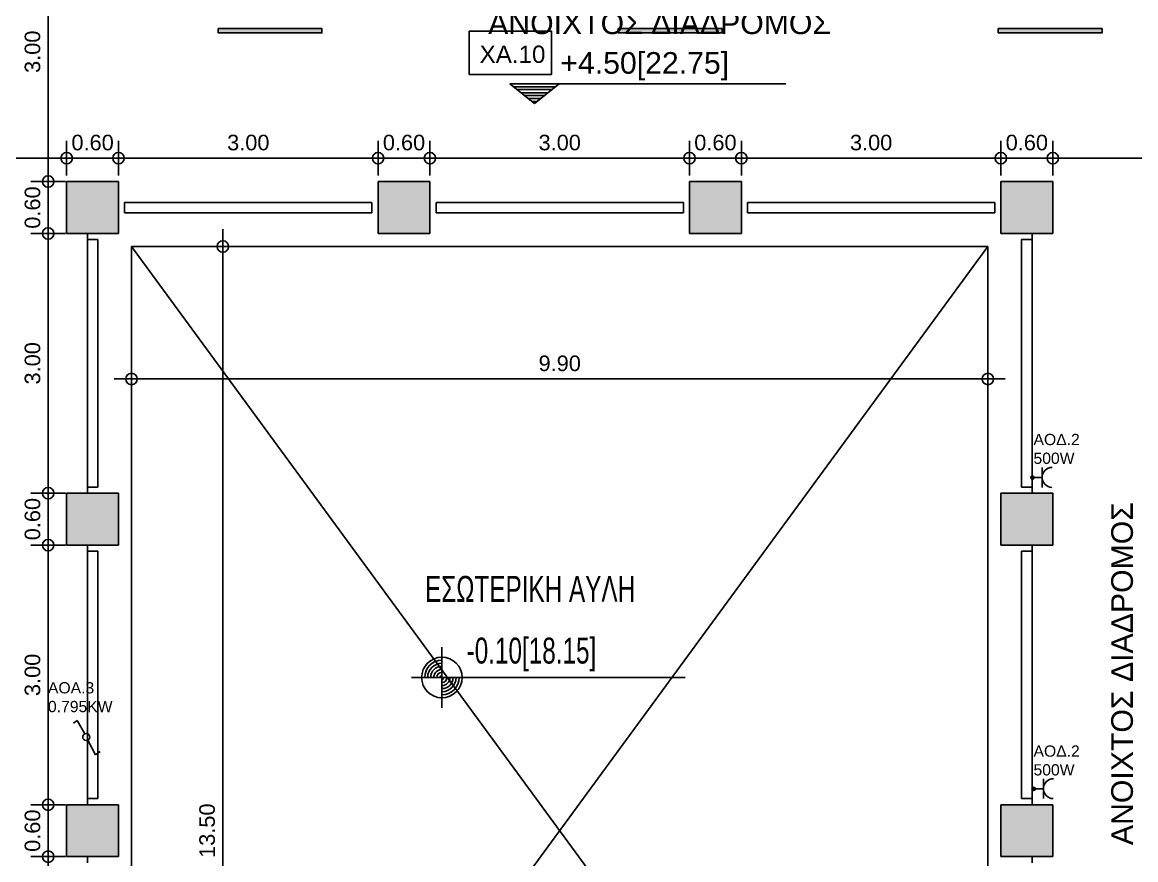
# Model space of a CAD drawing. Header units: metres. Extents: x -11 to 85, y -301 to 135.
# Drawn here: x 25.06 to 37.93, y -117.24 to -107.57 of the extents above; entities that cross this region are included whole.
import ezdxf

# ---------------------------------------------------------------- set-up
doc = ezdxf.new("R2010")
doc.units = ezdxf.units.M
doc.header["$LTSCALE"] = 0.036
doc.header["$PDMODE"] = 2
for name, color, linetype in [('arxitek aorofos', 252, 'Continuous'), ('DIMBLK', 252, 'Continuous'), ('electext', 20, 'Continuous'), ('hatch color', 252, 'Continuous'), ('HLEK-SYMBOL', 3, 'Continuous'), ('HLEK_FL001_SYMBOLS', 230, 'Continuous')]:
    doc.layers.add(name, color=color, linetype=linetype)
doc.styles.add('comu-c', font='ugcompl.shx', dxfattribs={"width": 0.7})
doc.styles.add('COMU-N', font='arial.ttf')
doc.styles.get("Standard").update_dxf_attribs({"font": 'arial.ttf'})
doc.dimstyles.new('CADWDOT', dxfattribs={"dimscale": 0.1, "dimtxt": 1.8, "dimasz": 0.08, "dimexe": 2, "dimexo": 0, "dimgap": 0.09, "dimtad": 0, "dimrnd": 0.001, "dimzin": 0, "dimdsep": 46, "dimtxsty": 'Standard', "dimblk1": 'ARTDIM', "dimblk2": 'ARTDIM', "dimsah": 1, "dimcen": 0.09, "dimdle": 0.05, "dimse1": 1, "dimse2": 1, "dimadec": 0, "dimazin": 0, "dimtfac": 1, "dimtmove": 0, "dimatfit": 3, "dimldrblk": 'ARTDIM', "dimfxl": 2, "dimtvp": 0.9999, "dimtolj": 1, "dimtzin": 0, "dimarcsym": 0})

# ---------------------------------------------------------------- blocks, each defined once
blk = doc.blocks.new('ARTDIM')
at = {"layer": 'DIMBLK'}
for p, q in [((0, -24.9975), (0, 24.9975)), ((-24.9975, 0), (24.9975, 0))]:
    blk.add_line(p, q, dxfattribs=at)
blk.add_circle((0, 0), 8.25, dxfattribs=at)
blk = doc.blocks.new('*D1142')
at = {"layer": 'arxitek aorofos', "color": 0, "lineweight": -2}
blk.add_line((25.36, -109.399), (25.36, -106.415), dxfattribs=at)
at = {"layer": 'Defpoints', "color": 0, "transparency": 16777216}
for p in [(25.36, -106.407), (25.574, -106.407), (25.574, -109.407)]:
    blk.add_point(p, dxfattribs=at)
at = {"layer": 'arxitek aorofos', "color": 0, "lineweight": -2, "xscale": 0.008, "yscale": 0.008, "zscale": 0.008}
for p, rotation in [((25.36, -106.407), 90), ((25.36, -109.407), 270)]:
    blk.add_blockref('ARTDIM', p, dxfattribs=dict(at, rotation=rotation))
at = {"layer": 'arxitek aorofos', "color": 0, "insert": (25.18, -107.907), "char_height": 0.18, "attachment_point": 5, "rotation": 90}
blk.add_mtext('\\A1;3.00', dxfattribs=at)
blk = doc.blocks.new('*D1143')
at = {"layer": 'arxitek aorofos', "color": 0, "lineweight": -2}
blk.add_line((25.36, -109.415), (25.36, -109.999), dxfattribs=at)
at = {"layer": 'Defpoints', "color": 0, "transparency": 16777216}
for p in [(25.574, -109.407), (25.36, -110.007), (25.574, -110.007)]:
    blk.add_point(p, dxfattribs=at)
at = {"layer": 'arxitek aorofos', "color": 0, "lineweight": -2, "xscale": 0.008, "yscale": 0.008, "zscale": 0.008}
for p, rotation in [((25.36, -109.407), 90), ((25.36, -110.007), 270)]:
    blk.add_blockref('ARTDIM', p, dxfattribs=dict(at, rotation=rotation))
at = {"layer": 'arxitek aorofos', "color": 0, "insert": (25.18, -109.707), "char_height": 0.18, "attachment_point": 5, "rotation": 90}
blk.add_mtext('\\A1;0.60', dxfattribs=at)
blk = doc.blocks.new('*D1144')
at = {"layer": 'arxitek aorofos', "color": 0, "lineweight": -2}
blk.add_line((25.36, -110.015), (25.36, -112.999), dxfattribs=at)
at = {"layer": 'Defpoints', "color": 0, "transparency": 16777216}
for p in [(25.574, -110.007), (25.36, -113.007), (25.574, -113.007)]:
    blk.add_point(p, dxfattribs=at)
at = {"layer": 'arxitek aorofos', "color": 0, "lineweight": -2, "xscale": 0.008, "yscale": 0.008, "zscale": 0.008}
for p, rotation in [((25.36, -110.007), 90), ((25.36, -113.007), 270)]:
    blk.add_blockref('ARTDIM', p, dxfattribs=dict(at, rotation=rotation))
at = {"layer": 'arxitek aorofos', "color": 0, "insert": (25.18, -111.507), "char_height": 0.18, "attachment_point": 5, "rotation": 90}
blk.add_mtext('\\A1;3.00', dxfattribs=at)
blk = doc.blocks.new('*D1145')
at = {"layer": 'arxitek aorofos', "color": 0, "lineweight": -2}
blk.add_line((25.36, -113.015), (25.36, -113.599), dxfattribs=at)
at = {"layer": 'Defpoints', "color": 0, "transparency": 16777216}
for p in [(25.574, -113.007), (25.36, -113.607), (25.574, -113.607)]:
    blk.add_point(p, dxfattribs=at)
at = {"layer": 'arxitek aorofos', "color": 0, "lineweight": -2, "xscale": 0.008, "yscale": 0.008, "zscale": 0.008}
for p, rotation in [((25.36, -113.007), 90), ((25.36, -113.607), 270)]:
    blk.add_blockref('ARTDIM', p, dxfattribs=dict(at, rotation=rotation))
at = {"layer": 'arxitek aorofos', "color": 0, "insert": (25.18, -113.307), "char_height": 0.18, "attachment_point": 5, "rotation": 90}
blk.add_mtext('\\A1;0.60', dxfattribs=at)
blk = doc.blocks.new('*D1146')
at = {"layer": 'arxitek aorofos', "color": 0, "lineweight": -2}
blk.add_line((25.36, -113.615), (25.36, -116.599), dxfattribs=at)
at = {"layer": 'Defpoints', "color": 0, "transparency": 16777216}
for p in [(25.574, -113.607), (25.36, -116.607), (25.574, -116.607)]:
    blk.add_point(p, dxfattribs=at)
at = {"layer": 'arxitek aorofos', "color": 0, "lineweight": -2, "xscale": 0.008, "yscale": 0.008, "zscale": 0.008}
for p, rotation in [((25.36, -113.607), 90), ((25.36, -116.607), 270)]:
    blk.add_blockref('ARTDIM', p, dxfattribs=dict(at, rotation=rotation))
at = {"layer": 'arxitek aorofos', "color": 0, "insert": (25.18, -115.107), "char_height": 0.18, "attachment_point": 5, "rotation": 90}
blk.add_mtext('\\A1;3.00', dxfattribs=at)
blk = doc.blocks.new('*D1147')
at = {"layer": 'arxitek aorofos', "color": 0, "lineweight": -2}
blk.add_line((25.36, -116.615), (25.36, -117.199), dxfattribs=at)
at = {"layer": 'Defpoints', "color": 0, "transparency": 16777216}
for p in [(25.574, -116.607), (25.36, -117.207), (25.574, -117.207)]:
    blk.add_point(p, dxfattribs=at)
at = {"layer": 'arxitek aorofos', "color": 0, "lineweight": -2, "xscale": 0.008, "yscale": 0.008, "zscale": 0.008}
for p, rotation in [((25.36, -116.607), 90), ((25.36, -117.207), 270)]:
    blk.add_blockref('ARTDIM', p, dxfattribs=dict(at, rotation=rotation))
at = {"layer": 'arxitek aorofos', "color": 0, "insert": (25.18, -116.907), "char_height": 0.18, "attachment_point": 5, "rotation": 90}
blk.add_mtext('\\A1;0.60', dxfattribs=at)
blk = doc.blocks.new('*D1148')
at = {"layer": 'arxitek aorofos', "color": 0, "lineweight": -2}
blk.add_line((25.36, -117.215), (25.36, -120.199), dxfattribs=at)
at = {"layer": 'Defpoints', "color": 0, "transparency": 16777216}
for p in [(25.574, -117.207), (25.36, -120.207), (25.574, -120.207)]:
    blk.add_point(p, dxfattribs=at)
at = {"layer": 'arxitek aorofos', "color": 0, "lineweight": -2, "xscale": 0.008, "yscale": 0.008, "zscale": 0.008}
for p, rotation in [((25.36, -117.207), 90), ((25.36, -120.207), 270)]:
    blk.add_blockref('ARTDIM', p, dxfattribs=dict(at, rotation=rotation))
at = {"layer": 'arxitek aorofos', "color": 0, "insert": (25.18, -118.707), "char_height": 0.18, "attachment_point": 5, "rotation": 90}
blk.add_mtext('\\A1;3.00', dxfattribs=at)
blk = doc.blocks.new('*D1155')
at = {"layer": 'arxitek aorofos', "color": 0, "lineweight": -2}
blk.add_line((22.482, -109.137), (25.566, -109.137), dxfattribs=at)
at = {"layer": 'Defpoints', "color": 0, "transparency": 16777216}
for p in [(25.574, -109.137), (22.474, -109.784), (25.574, -109.784)]:
    blk.add_point(p, dxfattribs=at)
at = {"layer": 'arxitek aorofos', "color": 0, "lineweight": -2, "xscale": 0.008, "yscale": 0.008, "zscale": 0.008, "rotation": 180}
blk.add_blockref('ARTDIM', (22.474, -109.137), dxfattribs=at)
at = {"layer": 'arxitek aorofos', "color": 0, "lineweight": -2, "xscale": 0.008, "yscale": 0.008, "zscale": 0.008}
blk.add_blockref('ARTDIM', (25.574, -109.137), dxfattribs=at)
at = {"layer": 'arxitek aorofos', "color": 0, "insert": (24.024, -108.957), "char_height": 0.18, "attachment_point": 5}
blk.add_mtext('\\A1;3.10', dxfattribs=at)
blk = doc.blocks.new('*D1156')
at = {"layer": 'arxitek aorofos', "color": 0, "lineweight": -2}
blk.add_line((25.582, -109.137), (26.166, -109.137), dxfattribs=at)
at = {"layer": 'Defpoints', "color": 0, "transparency": 16777216}
for p in [(26.174, -109.137), (25.574, -109.334), (26.174, -109.334)]:
    blk.add_point(p, dxfattribs=at)
at = {"layer": 'arxitek aorofos', "color": 0, "lineweight": -2, "xscale": 0.008, "yscale": 0.008, "zscale": 0.008, "rotation": 180}
blk.add_blockref('ARTDIM', (25.574, -109.137), dxfattribs=at)
at = {"layer": 'arxitek aorofos', "color": 0, "lineweight": -2, "xscale": 0.008, "yscale": 0.008, "zscale": 0.008}
blk.add_blockref('ARTDIM', (26.174, -109.137), dxfattribs=at)
at = {"layer": 'arxitek aorofos', "color": 0, "insert": (25.874, -108.957), "char_height": 0.18, "attachment_point": 5}
blk.add_mtext('\\A1;0.60', dxfattribs=at)
blk = doc.blocks.new('*D1157')
at = {"layer": 'arxitek aorofos', "color": 0, "lineweight": -2}
blk.add_line((26.182, -109.137), (29.166, -109.137), dxfattribs=at)
at = {"layer": 'Defpoints', "color": 0, "transparency": 16777216}
for p in [(29.174, -109.137), (26.174, -109.407), (29.174, -109.407)]:
    blk.add_point(p, dxfattribs=at)
at = {"layer": 'arxitek aorofos', "color": 0, "lineweight": -2, "xscale": 0.008, "yscale": 0.008, "zscale": 0.008, "rotation": 180}
blk.add_blockref('ARTDIM', (26.174, -109.137), dxfattribs=at)
at = {"layer": 'arxitek aorofos', "color": 0, "lineweight": -2, "xscale": 0.008, "yscale": 0.008, "zscale": 0.008}
blk.add_blockref('ARTDIM', (29.174, -109.137), dxfattribs=at)
at = {"layer": 'arxitek aorofos', "color": 0, "insert": (27.674, -108.957), "char_height": 0.18, "attachment_point": 5}
blk.add_mtext('\\A1;3.00', dxfattribs=at)
blk = doc.blocks.new('*D1158')
at = {"layer": 'arxitek aorofos', "color": 0, "lineweight": -2}
blk.add_line((29.182, -109.137), (29.766, -109.137), dxfattribs=at)
at = {"layer": 'Defpoints', "color": 0, "transparency": 16777216}
for p in [(29.774, -109.137), (29.174, -109.407), (29.774, -109.407)]:
    blk.add_point(p, dxfattribs=at)
at = {"layer": 'arxitek aorofos', "color": 0, "lineweight": -2, "xscale": 0.008, "yscale": 0.008, "zscale": 0.008, "rotation": 180}
blk.add_blockref('ARTDIM', (29.174, -109.137), dxfattribs=at)
at = {"layer": 'arxitek aorofos', "color": 0, "lineweight": -2, "xscale": 0.008, "yscale": 0.008, "zscale": 0.008}
blk.add_blockref('ARTDIM', (29.774, -109.137), dxfattribs=at)
at = {"layer": 'arxitek aorofos', "color": 0, "insert": (29.474, -108.957), "char_height": 0.18, "attachment_point": 5}
blk.add_mtext('\\A1;0.60', dxfattribs=at)
blk = doc.blocks.new('*D1159')
at = {"layer": 'arxitek aorofos', "color": 0, "lineweight": -2}
blk.add_line((29.782, -109.137), (32.766, -109.137), dxfattribs=at)
at = {"layer": 'Defpoints', "color": 0, "transparency": 16777216}
for p in [(32.774, -109.137), (29.774, -109.407), (32.774, -109.407)]:
    blk.add_point(p, dxfattribs=at)
at = {"layer": 'arxitek aorofos', "color": 0, "lineweight": -2, "xscale": 0.008, "yscale": 0.008, "zscale": 0.008, "rotation": 180}
blk.add_blockref('ARTDIM', (29.774, -109.137), dxfattribs=at)
at = {"layer": 'arxitek aorofos', "color": 0, "lineweight": -2, "xscale": 0.008, "yscale": 0.008, "zscale": 0.008}
blk.add_blockref('ARTDIM', (32.774, -109.137), dxfattribs=at)
at = {"layer": 'arxitek aorofos', "color": 0, "insert": (31.274, -108.957), "char_height": 0.18, "attachment_point": 5}
blk.add_mtext('\\A1;3.00', dxfattribs=at)
blk = doc.blocks.new('*D1160')
at = {"layer": 'arxitek aorofos', "color": 0, "lineweight": -2}
blk.add_line((32.782, -109.137), (33.366, -109.137), dxfattribs=at)
at = {"layer": 'Defpoints', "color": 0, "transparency": 16777216}
for p in [(33.374, -109.137), (32.774, -109.407), (33.374, -109.407)]:
    blk.add_point(p, dxfattribs=at)
at = {"layer": 'arxitek aorofos', "color": 0, "lineweight": -2, "xscale": 0.008, "yscale": 0.008, "zscale": 0.008, "rotation": 180}
blk.add_blockref('ARTDIM', (32.774, -109.137), dxfattribs=at)
at = {"layer": 'arxitek aorofos', "color": 0, "lineweight": -2, "xscale": 0.008, "yscale": 0.008, "zscale": 0.008}
blk.add_blockref('ARTDIM', (33.374, -109.137), dxfattribs=at)
at = {"layer": 'arxitek aorofos', "color": 0, "insert": (33.074, -108.957), "char_height": 0.18, "attachment_point": 5}
blk.add_mtext('\\A1;0.60', dxfattribs=at)
blk = doc.blocks.new('*D1161')
at = {"layer": 'arxitek aorofos', "color": 0, "lineweight": -2}
blk.add_line((33.382, -109.137), (36.366, -109.137), dxfattribs=at)
at = {"layer": 'Defpoints', "color": 0, "transparency": 16777216}
for p in [(36.374, -109.137), (33.374, -109.407), (36.374, -109.407)]:
    blk.add_point(p, dxfattribs=at)
at = {"layer": 'arxitek aorofos', "color": 0, "lineweight": -2, "xscale": 0.008, "yscale": 0.008, "zscale": 0.008, "rotation": 180}
blk.add_blockref('ARTDIM', (33.374, -109.137), dxfattribs=at)
at = {"layer": 'arxitek aorofos', "color": 0, "lineweight": -2, "xscale": 0.008, "yscale": 0.008, "zscale": 0.008}
blk.add_blockref('ARTDIM', (36.374, -109.137), dxfattribs=at)
at = {"layer": 'arxitek aorofos', "color": 0, "insert": (34.874, -108.957), "char_height": 0.18, "attachment_point": 5}
blk.add_mtext('\\A1;3.00', dxfattribs=at)
blk = doc.blocks.new('*D1162')
at = {"layer": 'arxitek aorofos', "color": 0, "lineweight": -2}
blk.add_line((36.382, -109.137), (36.966, -109.137), dxfattribs=at)
at = {"layer": 'Defpoints', "color": 0, "transparency": 16777216}
for p in [(36.974, -109.137), (36.374, -109.407), (36.974, -109.407)]:
    blk.add_point(p, dxfattribs=at)
at = {"layer": 'arxitek aorofos', "color": 0, "lineweight": -2, "xscale": 0.008, "yscale": 0.008, "zscale": 0.008, "rotation": 180}
blk.add_blockref('ARTDIM', (36.374, -109.137), dxfattribs=at)
at = {"layer": 'arxitek aorofos', "color": 0, "lineweight": -2, "xscale": 0.008, "yscale": 0.008, "zscale": 0.008}
blk.add_blockref('ARTDIM', (36.974, -109.137), dxfattribs=at)
at = {"layer": 'arxitek aorofos', "color": 0, "insert": (36.674, -108.957), "char_height": 0.18, "attachment_point": 5}
blk.add_mtext('\\A1;0.60', dxfattribs=at)
blk = doc.blocks.new('*D1163')
at = {"layer": 'arxitek aorofos', "color": 0, "lineweight": -2}
blk.add_line((36.982, -109.137), (40.066, -109.137), dxfattribs=at)
at = {"layer": 'Defpoints', "color": 0, "transparency": 16777216}
for p in [(40.074, -109.137), (36.974, -109.407), (40.074, -109.407)]:
    blk.add_point(p, dxfattribs=at)
at = {"layer": 'arxitek aorofos', "color": 0, "lineweight": -2, "xscale": 0.008, "yscale": 0.008, "zscale": 0.008, "rotation": 180}
blk.add_blockref('ARTDIM', (36.974, -109.137), dxfattribs=at)
at = {"layer": 'arxitek aorofos', "color": 0, "lineweight": -2, "xscale": 0.008, "yscale": 0.008, "zscale": 0.008}
blk.add_blockref('ARTDIM', (40.074, -109.137), dxfattribs=at)
at = {"layer": 'arxitek aorofos', "color": 0, "insert": (38.524, -108.957), "char_height": 0.18, "attachment_point": 5}
blk.add_mtext('\\A1;3.10', dxfattribs=at)
blk = doc.blocks.new('*D1191')
at = {"layer": 'arxitek aorofos', "color": 0, "lineweight": -2}
blk.add_line((26.332, -111.688), (36.216, -111.688), dxfattribs=at)
at = {"layer": 'Defpoints', "color": 0, "transparency": 16777216}
for p in [(26.324, -110.157), (36.224, -110.157), (36.224, -111.688)]:
    blk.add_point(p, dxfattribs=at)
at = {"layer": 'arxitek aorofos', "color": 0, "lineweight": -2, "xscale": 0.008, "yscale": 0.008, "zscale": 0.008, "rotation": 180}
blk.add_blockref('ARTDIM', (26.324, -111.688), dxfattribs=at)
at = {"layer": 'arxitek aorofos', "color": 0, "lineweight": -2, "xscale": 0.008, "yscale": 0.008, "zscale": 0.008}
blk.add_blockref('ARTDIM', (36.224, -111.688), dxfattribs=at)
at = {"layer": 'arxitek aorofos', "color": 0, "insert": (31.274, -111.508), "char_height": 0.18, "attachment_point": 5}
blk.add_mtext('\\A1;9.90', dxfattribs=at)
blk = doc.blocks.new('*D1192')
at = {"layer": 'arxitek aorofos', "color": 0, "lineweight": -2}
blk.add_line((27.379, -110.165), (27.379, -123.649), dxfattribs=at)
at = {"layer": 'Defpoints', "color": 0, "transparency": 16777216}
for p in [(26.324, -110.157), (26.324, -123.657), (27.379, -123.657)]:
    blk.add_point(p, dxfattribs=at)
at = {"layer": 'arxitek aorofos', "color": 0, "lineweight": -2, "xscale": 0.008, "yscale": 0.008, "zscale": 0.008}
for p, rotation in [((27.379, -110.157), 90), ((27.379, -123.657), 270)]:
    blk.add_blockref('ARTDIM', p, dxfattribs=dict(at, rotation=rotation))
at = {"layer": 'arxitek aorofos', "color": 0, "insert": (27.199, -116.907), "char_height": 0.18, "attachment_point": 5, "rotation": 90}
blk.add_mtext('\\A1;13.50', dxfattribs=at)
blk = doc.blocks.new('gJ6_a14')
at = {"linetype": 'Continuous'}
for p, q in [((-0.1176, 0.1119), (0.113, 0.1119)), ((0, 0.1119), (0, 0))]:
    blk.add_line(p, q, dxfattribs=at)
blk.add_arc((-0.0023, 0.2279), 0.1153, 180, 358.95657, dxfattribs=at)
blk = doc.blocks.new('*X1779')
at = {"color": 0}
for p, q in [((15.598, 2.587), (15.737, 2.727)), ((15.598, 2.622), (15.702, 2.727)), ((15.601, 2.607), (15.609, 2.616)), ((15.604, 2.646), (15.605, 2.647)), ((15.605, 2.559), (15.765, 2.719)), ((15.605, 2.577), (15.614, 2.585)), ((15.609, 2.652), (15.618, 2.66)), ((15.611, 2.547), (15.618, 2.554)), ((15.614, 2.621), (15.623, 2.63)), ((15.617, 2.536), (15.789, 2.707)), ((15.618, 2.59), (15.627, 2.599)), ((15.623, 2.665), (15.631, 2.674)), ((15.623, 2.559), (15.631, 2.568)), ((15.627, 2.634), (15.636, 2.643)), ((15.627, 2.528), (15.636, 2.537)), ((15.631, 2.603), (15.64, 2.612)), ((15.633, 2.516), (15.808, 2.691)), ((15.636, 2.678), (15.645, 2.687)), ((15.636, 2.572), (15.645, 2.581)), ((15.64, 2.647), (15.649, 2.656)), ((15.64, 2.541), (15.649, 2.55)), ((15.645, 2.616), (15.654, 2.625)), ((15.645, 2.51), (15.654, 2.519)), ((15.649, 2.691), (15.658, 2.7)), ((15.649, 2.585), (15.658, 2.594)), ((15.653, 2.501), (15.824, 2.672)), ((15.654, 2.66), (15.662, 2.669)), ((15.654, 2.554), (15.662, 2.563)), ((15.658, 2.63), (15.667, 2.638)), ((15.658, 2.523), (15.667, 2.532)), ((15.662, 2.705), (15.671, 2.714)), ((15.662, 2.599), (15.671, 2.607)), ((15.664, 2.494), (15.671, 2.501)), ((15.667, 2.674), (15.676, 2.683)), ((15.667, 2.568), (15.676, 2.577)), ((15.671, 2.643), (15.68, 2.652)), ((15.671, 2.537), (15.68, 2.546)), ((15.676, 2.718), (15.678, 2.721)), ((15.676, 2.489), (15.836, 2.648)), ((15.676, 2.612), (15.685, 2.621)), ((15.676, 2.506), (15.685, 2.515)), ((15.68, 2.687), (15.689, 2.696)), ((15.68, 2.581), (15.689, 2.59)), ((15.685, 2.656), (15.693, 2.665)), ((15.685, 2.55), (15.693, 2.559)), ((15.689, 2.625), (15.698, 2.634)), ((15.689, 2.519), (15.698, 2.528)), ((15.693, 2.7), (15.702, 2.709)), ((15.693, 2.594), (15.702, 2.603)), ((15.693, 2.488), (15.702, 2.497)), ((15.698, 2.669), (15.707, 2.678)), ((15.698, 2.563), (15.707, 2.572)), ((15.702, 2.638), (15.711, 2.647)), ((15.702, 2.532), (15.711, 2.541)), ((15.705, 2.482), (15.843, 2.62)), ((15.707, 2.714), (15.715, 2.722)), ((15.707, 2.607), (15.715, 2.616)), ((15.707, 2.501), (15.715, 2.51)), ((15.711, 2.683), (15.72, 2.691)), ((15.711, 2.577), (15.72, 2.585)), ((15.715, 2.652), (15.724, 2.66)), ((15.715, 2.546), (15.724, 2.554)), ((15.72, 2.727), (15.721, 2.728)), ((15.72, 2.621), (15.729, 2.63)), ((15.72, 2.515), (15.729, 2.523)), ((15.724, 2.696), (15.733, 2.705)), ((15.724, 2.59), (15.733, 2.599)), ((15.724, 2.484), (15.733, 2.493)), ((15.729, 2.665), (15.738, 2.674)), ((15.729, 2.559), (15.738, 2.568)), ((15.733, 2.634), (15.742, 2.643)), ((15.733, 2.528), (15.742, 2.537)), ((15.738, 2.709), (15.746, 2.718)), ((15.738, 2.603), (15.746, 2.612)), ((15.738, 2.497), (15.746, 2.506)), ((15.741, 2.482), (15.842, 2.584)), ((15.742, 2.678), (15.751, 2.687)), ((15.742, 2.572), (15.751, 2.581)), ((15.746, 2.647), (15.755, 2.656)), ((15.746, 2.541), (15.755, 2.55)), ((15.751, 2.722), (15.752, 2.724)), ((15.751, 2.616), (15.76, 2.625)), ((15.751, 2.51), (15.76, 2.519)), ((15.755, 2.691), (15.764, 2.7)), ((15.755, 2.585), (15.764, 2.594)), ((15.76, 2.66), (15.768, 2.669)), ((15.76, 2.554), (15.768, 2.563)), ((15.764, 2.63), (15.773, 2.638)), ((15.764, 2.523), (15.773, 2.532)), ((15.768, 2.705), (15.777, 2.714)), ((15.768, 2.599), (15.777, 2.607)), ((15.768, 2.493), (15.777, 2.501)), ((15.773, 2.674), (15.782, 2.683)), ((15.773, 2.568), (15.782, 2.577)), ((15.777, 2.643), (15.786, 2.652)), ((15.777, 2.537), (15.786, 2.546)), ((15.782, 2.612), (15.791, 2.621)), ((15.782, 2.506), (15.791, 2.515)), ((15.786, 2.687), (15.795, 2.696)), ((15.786, 2.581), (15.795, 2.59)), ((15.791, 2.656), (15.799, 2.665)), ((15.791, 2.55), (15.799, 2.559)), ((15.795, 2.625), (15.804, 2.634)), ((15.795, 2.519), (15.804, 2.528)), ((15.799, 2.594), (15.808, 2.603)), ((15.804, 2.669), (15.813, 2.678)), ((15.804, 2.563), (15.813, 2.572)), ((15.808, 2.638), (15.817, 2.647)), ((15.808, 2.532), (15.817, 2.541)), ((15.813, 2.607), (15.822, 2.616)), ((15.817, 2.577), (15.826, 2.585)), ((15.822, 2.652), (15.83, 2.66)), ((15.822, 2.546), (15.83, 2.554)), ((15.826, 2.621), (15.835, 2.63)), ((15.83, 2.59), (15.839, 2.599)), ((15.835, 2.559), (15.835, 2.56)), ((15.839, 2.634), (15.84, 2.635)), ((15.844, 2.603), (15.844, 2.603))]:
    blk.add_line(p, q, dxfattribs=at)
blk = doc.blocks.new('GJ6_A78')
at = {"layer": 'HLEK-SYMBOL', "color": 0, "linetype": 'Continuous'}
blk.add_circle((0, 0), 0.0989, dxfattribs=at)
at = {"layer": 'HLEK-SYMBOL', "color": 0, "xscale": 0.8, "yscale": 0.8, "zscale": 0.8}
blk.add_blockref('*X1779', (-12.576, -2.084), dxfattribs=at)
blk = doc.blocks.new('priza')
at = {"layer": 'HLEK_FL001_SYMBOLS', "rotation": 180}
blk.add_blockref('gJ6_a14', (87.4, -100.495), dxfattribs=at)
at = {"layer": 'HLEK_FL001_SYMBOLS', "xscale": 0.1951472641207488, "yscale": 0.1951472641207488, "zscale": 0.1951472641207488}
blk.add_blockref('GJ6_A78', (87.4, -100.495), dxfattribs=at)
blk = doc.blocks.new('lampes fthorismou 120')
at = {"layer": 'hatch color'}
blk.add_hatch(color=181, dxfattribs=at).paths.add_polyline_path([(84.181, -99.264), (84.181, -99.214), (85.381, -99.214), (85.381, -99.264)])
at = {"layer": 'HLEK_FL001_SYMBOLS'}
blk.add_lwpolyline([(84.181, -99.264), (84.181, -99.214), (85.381, -99.214), (85.381, -99.264)], close=True, dxfattribs=at)
blk = doc.blocks.new('gJ6_a3')
at = {"linetype": 'Continuous'}
for p, q in [((-0.111, 0.187), (-0.059, 0.209)), ((-0.024, 0.034), (-0.111, 0.187)), ((0.023, -0.035), (0.12, -0.2)), ((0.12, -0.2), (0.061, -0.224))]:
    blk.add_line(p, q, dxfattribs=at)
blk.add_circle((0, 0), 0.0405, dxfattribs=at)

msp = doc.modelspace()

# ---------------------------------------------------------------- hatches: boundary and pattern name
at = {"layer": 'arxitek aorofos'}
for points in [[(26.174, -109.407), (25.574, -109.407), (25.574, -110.007), (26.174, -110.007)], [(29.774, -109.407), (29.174, -109.407), (29.174, -110.007), (29.774, -110.007)], [(33.374, -110.007), (33.374, -109.407), (32.774, -109.407), (32.774, -110.007)], [(36.974, -109.407), (36.374, -109.407), (36.374, -110.007), (36.974, -110.007)], [(25.574, -113.007), (25.574, -113.607), (26.174, -113.607), (26.174, -113.007)], [(36.374, -113.607), (36.974, -113.607), (36.974, -113.007), (36.374, -113.007)], [(26.174, -116.607), (25.574, -116.607), (25.574, -117.207), (26.174, -117.207)], [(36.974, -116.607), (36.374, -116.607), (36.374, -117.207), (36.974, -117.207)]]:
    msp.add_hatch(color=256, dxfattribs=at).paths.add_polyline_path(points)

# ---------------------------------------------------------------- linework, layer by layer
for p, q in [((30.696, -108.277), (30.981, -108.505)), ((30.696, -108.277), (33.888, -108.277)), ((30.739, -108.311), (31.223, -108.311)), ((30.782, -108.345), (31.181, -108.345)), ((30.824, -108.38), (31.138, -108.38)), ((30.981, -108.505), (31.266, -108.277)), ((30.867, -108.414), (31.095, -108.414)), ((30.91, -108.448), (31.052, -108.448)), ((30.953, -108.482), (31.01, -108.482)), ((25.574, -110.007), (25.574, -109.407)), ((25.574, -109.407), (26.174, -109.407)), ((26.174, -109.407), (26.174, -110.007)), ((29.174, -109.407), (29.774, -109.407)), ((29.174, -110.007), (29.174, -109.407)), ((29.774, -109.407), (29.774, -110.007)), ((32.774, -110.007), (32.774, -109.407)), ((32.774, -109.407), (33.374, -109.407)), ((33.374, -109.407), (33.374, -110.007)), ((36.374, -109.407), (36.974, -109.407)), ((36.374, -110.007), (36.374, -109.407)), ((36.974, -109.407), (36.974, -110.007)), ((26.244, -109.647), (29.104, -109.647)), ((26.244, -109.767), (26.244, -109.647)), ((29.104, -109.767), (29.104, -109.647)), ((29.844, -109.647), (32.704, -109.647)), ((29.844, -109.767), (29.844, -109.647)), ((32.704, -109.767), (32.704, -109.647)), ((33.444, -109.647), (36.304, -109.647)), ((33.444, -109.767), (33.444, -109.647)), ((36.304, -109.767), (36.304, -109.647)), ((26.244, -109.767), (29.104, -109.767)), ((29.844, -109.767), (32.704, -109.767)), ((33.444, -109.767), (36.304, -109.767)), ((26.174, -110.007), (25.574, -110.007)), ((25.814, -110.077), (25.814, -110.007)), ((29.774, -110.007), (29.174, -110.007)), ((33.374, -110.007), (32.774, -110.007)), ((36.974, -110.007), (36.374, -110.007)), ((36.734, -110.077), (36.734, -110.007)), ((25.814, -110.077), (25.814, -112.937)), ((25.814, -110.077), (25.934, -110.077)), ((25.934, -110.077), (25.934, -112.937)), ((26.324, -110.157), (26.324, -123.657)), ((26.324, -110.157), (36.224, -110.157)), ((26.324, -110.157), (36.224, -123.657)), ((26.324, -123.657), (36.224, -110.157)), ((36.224, -110.157), (36.224, -123.657)), ((36.614, -110.077), (36.614, -112.937)), ((36.734, -110.077), (36.614, -110.077)), ((36.734, -110.077), (36.734, -112.937)), ((25.574, -113.007), (26.174, -113.007)), ((25.574, -113.607), (25.574, -113.007)), ((25.814, -112.937), (25.934, -112.937)), ((25.814, -112.937), (25.814, -113.007)), ((26.174, -113.007), (26.174, -113.607)), ((36.374, -113.607), (36.374, -113.007)), ((36.374, -113.007), (36.974, -113.007)), ((36.734, -112.937), (36.614, -112.937)), ((36.734, -112.937), (36.734, -113.007)), ((36.974, -113.007), (36.974, -113.607)), ((26.174, -113.607), (25.574, -113.607)), ((25.814, -113.677), (25.814, -113.607)), ((36.974, -113.607), (36.374, -113.607)), ((36.734, -113.677), (36.734, -113.607)), ((25.814, -113.677), (25.814, -116.537)), ((25.814, -113.677), (25.934, -113.677)), ((25.934, -113.677), (25.934, -116.537)), ((36.614, -113.677), (36.614, -116.537)), ((36.734, -113.677), (36.614, -113.677)), ((36.734, -113.677), (36.734, -116.537)), ((29.912, -115.488), (29.912, -114.786)), ((29.56, -115.137), (32.724, -115.137)), ((25.574, -117.207), (25.574, -116.607)), ((25.574, -116.607), (26.174, -116.607)), ((25.814, -116.537), (25.934, -116.537)), ((25.814, -116.537), (25.814, -116.607)), ((26.174, -116.607), (26.174, -117.207)), ((36.374, -116.607), (36.974, -116.607)), ((36.374, -117.207), (36.374, -116.607)), ((36.734, -116.537), (36.614, -116.537)), ((36.734, -116.537), (36.734, -116.607)), ((36.974, -116.607), (36.974, -117.207)), ((26.174, -117.207), (25.574, -117.207)), ((25.814, -117.277), (25.814, -117.207)), ((36.974, -117.207), (36.374, -117.207)), ((36.734, -117.277), (36.734, -117.207))]:
    msp.add_line(p, q, dxfattribs=at)
msp.add_circle((29.912, -115.137), 0.234, dxfattribs=at)
for radius, start, end in [(0.199, 90, 180), (0.164, 90, 180), (0.129, 90, 180), (0.0937, 90, 180), (0.0585, 90, 180), (0.0234, 90, 180), (0.0937, 270, 0), (0.129, 270, 0), (0.164, 270, 0), (0.199, 270, 0), (0.0585, 270, 0), (0.0234, 270, 0)]:
    msp.add_arc((29.912, -115.137), radius, start, end, dxfattribs=at)
at = {"layer": 'electext'}
msp.add_lwpolyline([(30.229, -107.669), (31.178, -107.669), (31.178, -108.17), (30.229, -108.17)], close=True, dxfattribs=at)

# ---------------------------------------------------------------- block references
at = {"layer": 'HLEK_FL001_SYMBOLS'}
for p in [(-56.855, -8.425), (-52.23, -8.425), (-47.838, -8.425)]:
    msp.add_blockref('lampes fthorismou 120', p, dxfattribs=at)
at = {"layer": 'HLEK_FL001_SYMBOLS', "rotation": 90.00000000000152}
for p in [(-63.757, -200.227), (-63.742, -203.824)]:
    msp.add_blockref('priza', p, dxfattribs=at)
at = {"layer": 'HLEK_FL001_SYMBOLS', "xscale": -1, "rotation": 58.82811736932428}
msp.add_blockref('gJ6_a3', (25.8, -115.825), dxfattribs=at)

# ---------------------------------------------------------------- texts
at = {"layer": 'arxitek aorofos', "style": 'COMU-N'}
msp.add_text('ΑΝΟΙΧΤΟΣ ΔΙΑΔΡΟΜΟΣ', height=0.25, dxfattribs=at).set_placement((30.447, -107.703))
msp.add_text('ΑΝΟΙΧΤΟΣ ΔΙΑΔΡΟΜΟΣ', height=0.25, rotation=90, dxfattribs=at).set_placement((37.9, -117.074))
at = {"layer": 'arxitek aorofos', "style": 'comu-c', "width": 0.7}
msp.add_text('ΕΣΩΤΕΡΙΚΗ ΑΥΛΗ', height=0.3, dxfattribs=at).set_placement((29.718, -114.263, -3))
at = {"layer": 'arxitek aorofos', "style": 'COMU-N'}
msp.add_attdef('+4.50[22.75]', (31.281, -108.161), '±0.00', height=0.25, dxfattribs=at)
at = {"layer": 'arxitek aorofos', "style": 'comu-c', "width": 0.7}
msp.add_attdef('-0.10[18.15]', (30.198, -114.976), '±0.00', height=0.3, dxfattribs=at)
at = {"layer": 'electext', "style": 'COMU-N'}
msp.add_text('XA.10', height=0.2, dxfattribs=at).set_placement((30.348, -108.036))
at = {"layer": 'HLEK_FL001_SYMBOLS', "char_height": 0.13, "attachment_point": 1, "style": 'COMU-N'}
for s, width, insert in [('ΑΟΔ.2\\P500W', 0.65987, (36.751, -112.322)), ('AOA.3\\P0.795KW', 0.34965, (25.358, -115.191)), ('ΑΟΔ.2\\P500W', 0.65987, (36.751, -115.922))]:
    msp.add_mtext_dynamic_manual_height_columns(s, width=width, gutter_width=0.65, heights=[0], dxfattribs=dict(at, insert=insert))

# ---------------------------------------------------------------- dimensions: what is measured, and where the dimension line sits
at = {"layer": 'arxitek aorofos'}
for base, p1, p2, picture, middle in [((25.36, -106.407), (25.574, -109.407), (25.574, -106.407), '*D1142', (25.18, -107.907)), ((25.36, -113.007), (25.574, -110.007), (25.574, -113.007), '*D1144', (25.18, -111.507)), ((27.379, -123.657), (26.324, -110.157), (26.324, -123.657), '*D1192', (27.199, -116.907)), ((25.36, -116.607), (25.574, -113.607), (25.574, -116.607), '*D1146', (25.18, -115.107)), ((25.36, -120.207), (25.574, -117.207), (25.574, -120.207), '*D1148', (25.18, -118.707))]:
    dim = msp.add_linear_dim(base=base, p1=p1, p2=p2, angle=90, dimstyle='CADWDOT', dxfattribs=at)
    dim.commit()
    dim.dimension.update_dxf_attribs({"geometry": picture, "text_midpoint": middle})
for base, p1, p2, picture, middle in [((25.574, -109.137), (22.474, -109.784), (25.574, -109.784), '*D1155', (24.024, -108.957)), ((29.174, -109.137), (26.174, -109.407), (29.174, -109.407), '*D1157', (27.674, -108.957)), ((32.774, -109.137), (29.774, -109.407), (32.774, -109.407), '*D1159', (31.274, -108.957)), ((36.374, -109.137), (33.374, -109.407), (36.374, -109.407), '*D1161', (34.874, -108.957)), ((40.074, -109.137), (36.974, -109.407), (40.074, -109.407), '*D1163', (38.524, -108.957)), ((36.224, -111.688), (26.324, -110.157), (36.224, -110.157), '*D1191', (31.274, -111.508))]:
    dim = msp.add_linear_dim(base=base, p1=p1, p2=p2, dimstyle='CADWDOT', dxfattribs=at)
    dim.commit()
    dim.dimension.update_dxf_attribs({"geometry": picture, "text_midpoint": middle})
for base, p1, p2, picture, middle in [((26.174, -109.137), (25.574, -109.334), (26.174, -109.334), '*D1156', (25.874, -109.137)), ((29.774, -109.137), (29.174, -109.407), (29.774, -109.407), '*D1158', (29.474, -109.137)), ((33.374, -109.137), (32.774, -109.407), (33.374, -109.407), '*D1160', (33.074, -109.137)), ((36.974, -109.137), (36.374, -109.407), (36.974, -109.407), '*D1162', (36.674, -109.137))]:
    dim = msp.add_linear_dim(base=base, p1=p1, p2=p2, dimstyle='CADWDOT', dxfattribs=at)
    dim.commit()
    dim.dimension.update_dxf_attribs({"geometry": picture, "text_midpoint": middle, "dimtype": 160})
for base, p1, p2, picture, middle in [((25.36, -110.007), (25.574, -109.407), (25.574, -110.007), '*D1143', (25.36, -109.707)), ((25.36, -113.607), (25.574, -113.007), (25.574, -113.607), '*D1145', (25.36, -113.307)), ((25.36, -117.207), (25.574, -116.607), (25.574, -117.207), '*D1147', (25.36, -116.907))]:
    dim = msp.add_linear_dim(base=base, p1=p1, p2=p2, angle=90, dimstyle='CADWDOT', dxfattribs=at)
    dim.commit()
    dim.dimension.update_dxf_attribs({"geometry": picture, "text_midpoint": middle, "dimtype": 160})

doc.saveas('drawing.dxf')
